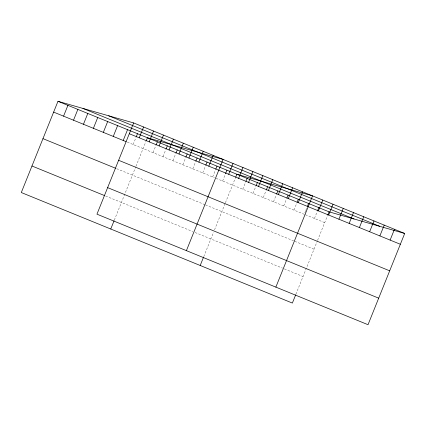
<?xml version="1.0" encoding="UTF-8"?>
<svg xmlns="http://www.w3.org/2000/svg" width="426" height="426" viewBox="0 0 426 426"><rect width="100%" height="100%" fill="white"/><g stroke="black" fill="none" stroke-linecap="round" stroke-linejoin="round"><path stroke-width="0.32" stroke-dasharray="2.13 1.6" d="M133.146 144.526L136.043 137.321M114.306 220.162L135.734 166.864M135.974 166.273L145.98 141.373M153.025 152.63L155.921 145.426M162.961 156.683L165.858 149.478M172.903 160.735L175.8 153.53M182.839 164.787L185.736 157.588M192.781 168.84L195.678 161.64M202.717 172.897L205.614 165.693M212.659 176.95L215.556 169.745M222.596 181.002L225.253 174.399M203.761 256.638L213.559 232.255M214.539 229.827L225.184 203.34M225.423 202.749L235.434 177.85M242.777 189.229L245.674 182.024M253.017 193.404L255.914 186.199M263.257 197.579L266.154 190.374M273.497 201.754L276.394 194.549M283.737 205.928L286.394 199.325M293.977 210.109L296.874 202.904M305.666 210.678L304.217 214.283L214.997 177.903M305.905 210.082L306.629 208.277M314.457 218.458L317.354 211.253M295.921 294.217L317.349 240.919M317.583 240.328L327.594 215.428M127.299 142.14L214.411 177.663M305.421 214.773L324.697 222.633M116.628 168.685L204.911 204.682M205.497 204.922L293.546 240.823M294.755 241.313L314.026 249.173M105.637 196.029L192.749 231.552M195.087 232.505L282.555 268.172M284.36 268.907L303.035 276.522"/><path stroke-width="0.64" d="M133.636 122.933L96.958 214.171L368.021 324.703L404.7 233.464L133.636 122.933L57.979 101.297L21.3 192.536L292.364 303.067L295.687 294.808M63.57 116.16L67.915 105.35M73.512 120.212L77.857 109.402M83.448 124.264L87.793 113.454M93.39 128.317L97.735 117.512M103.326 132.369L107.671 121.564M113.268 136.421L117.613 125.617M123.205 140.474L127.55 129.669M136.283 136.719L137.491 133.721M139.233 137.795L143.573 126.991M110.749 229.012L114.072 220.753M146.225 140.777L147.428 137.774L223.086 159.409L186.407 250.648M149.169 141.847L153.514 131.043M156.161 144.829L157.37 141.826M159.111 145.9L163.451 135.095M166.103 148.882L167.306 145.878M169.047 149.952L173.393 139.148M176.039 152.934L177.248 149.931M178.984 154.004L183.329 143.2M185.976 156.986L187.184 153.983M188.926 158.057L193.271 147.252M195.917 161.039L197.126 158.035M198.862 162.109L203.207 151.305M205.854 165.091L207.063 162.088M208.804 166.161L213.149 155.357M215.796 169.143L217.004 166.14M225.492 173.797L226.941 170.192M228.682 174.266L233.027 163.462M200.204 265.483L203.521 257.229M235.674 177.248L236.883 174.245L312.54 195.885L275.862 287.124M238.619 178.324L242.964 167.514M245.914 181.423L247.123 178.425M248.56 182.376L252.906 171.566M256.154 185.598L257.363 182.6M258.497 186.428L262.842 175.618M266.394 189.778L267.603 186.774M268.439 190.481L272.784 179.671M276.634 193.952L277.843 190.949M278.375 194.533L282.72 183.728M286.874 198.127L288.082 195.124M288.317 198.585L292.662 187.781M297.114 202.302L298.322 199.299M298.253 202.638L302.598 191.833M307.354 206.477L308.562 203.474M317.594 210.652L318.802 207.654M318.435 210.865L322.78 200.06M327.834 214.826L329.042 211.828L404.7 233.464M328.675 215.039L333.02 204.235M338.915 219.214L343.26 208.41M349.155 223.394L353.5 212.585M359.395 227.569L363.74 216.759M369.635 231.744L373.98 220.94M379.875 235.919L384.22 225.114M390.115 240.094L394.46 229.289M108.667 115.797L379.731 226.323M82.942 108.438L354.011 218.969M57.979 101.297L329.042 211.828M129.291 133.743L400.355 244.268M53.633 112.107L126.128 141.666M118.62 160.282L389.683 270.814M42.962 138.647L115.462 168.206M107.629 187.632L378.693 298.157M31.971 165.996L104.466 195.555"/></g></svg>
